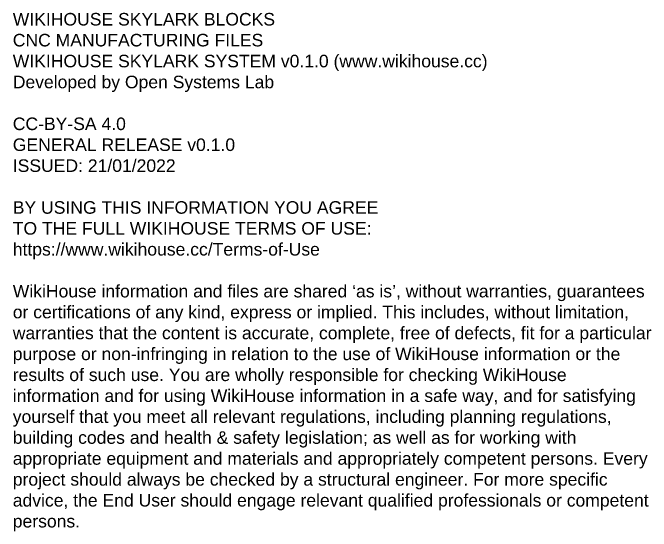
# Model space of a CAD drawing. Extents: x -30 to 12678, y 0 to 23683.
# Drawn here: x -30 to 12678, y 13352 to 23683 of the extents above; entities that cross this region are included whole.
import ezdxf

# ---------------------------------------------------------------- set-up
doc = ezdxf.new("R2010")
doc.units = 0
doc.layers.add('DONOTCUT', color=7, linetype='CONTINUOUS')
doc.styles.add('ARIAL_REGULAR', font='')
doc.styles.get('ARIAL_REGULAR').set_extended_font_data('Arial')

msp = doc.modelspace()

# ---------------------------------------------------------------- texts
at = {"layer": 'DONOTCUT', "insert": (-30, 23679), "char_height": 250, "width": 12895.38, "attachment_point": 1, "style": 'ARIAL_REGULAR'}
msp.add_mtext('{\\fArial;WIKIHOUSE SKYLARK BLOCKS}\\P{\\fArial;CNC MANUFACTURING FILES}\\P{\\fArial;WIKIHOUSE SKYLARK SYSTEM v0.1.0 (www.wikihouse.cc)}\\P{\\fArial;Developed by Open Systems Lab}\\P\\P{\\fArial;CC-BY-SA 4.0}\\P{\\fArial;GENERAL RELEASE v0.1.0}\\P{\\fArial;ISSUED: 21/01/2022}\\P\\P{\\fArial;BY USING THIS INFORMATION YOU AGREE }\\P{\\fArial;TO THE FULL WIKIHOUSE TERMS OF USE:}\\P{\\fArial;https://www.wikihouse.cc/Terms-of-Use}\\P\\P{\\fArial;WikiHouse information and files are shared }{\\fArial;‘as is}{\\fArial;’, without warranties, guarantees }\\P{\\fArial;or certifications of any kind, express or implied. This includes, without limitation, }\\P{\\fArial;warranties that the content is accurate, complete, free of defects, fit for a particular }\\P{\\fArial;purpose or non-infringing in relation to the use of WikiHouse information or the }\\P{\\fArial;results of such use. You are wholly responsible for checking WikiHouse }\\P{\\fArial;information and for using WikiHouse information in a safe way, and for satisfying }\\P{\\fArial;yourself that you meet all relevant regulations, including planning regulations, }\\P{\\fArial;building codes and health & safety legislation; as well as for working with }\\P{\\fArial;appropriate equipment and materials and appropriately competent persons. Every }\\P{\\fArial;project should always be checked by a structural engineer. For more specific }\\P{\\fArial;advice, the End User should engage relevant qualified professionals or competent }\\P{\\fArial;persons.}\\P', dxfattribs=at)

doc.saveas('drawing.dxf')
